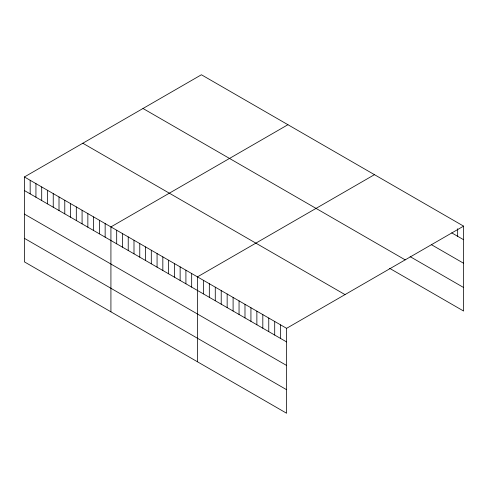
<?xml version="1.0" encoding="UTF-8"?>
<svg xmlns="http://www.w3.org/2000/svg" width="488" height="488" viewBox="0 0 488 488"><rect width="100%" height="100%" fill="white"/><g stroke="black" fill="none" stroke-linecap="round" stroke-linejoin="round"><path stroke-width="0.73" d="M24.4 176.961L286.59 328.332L286.59 413.238L24.4 261.867L24.4 176.961L201.41 74.762L463.6 226.133L463.6 311.039L389.644 268.339M287.932 124.714L110.922 226.914L110.922 311.82M374.455 174.667L197.445 276.867L197.445 361.773M286.59 328.332L463.6 226.133M451.717 232.861L463.6 239.724M431.246 244.579L463.6 263.258M410.115 256.627L463.6 287.505M142.996 108.488L405.186 259.86M82.814 143.234L345.004 294.606M24.4 190.552L286.59 341.923M24.4 214.086L286.59 365.457M24.4 238.333L286.59 389.705M457.659 228.744L457.659 236.296M280.643 324.904L280.643 338.489M274.701 321.47L274.701 335.061M268.76 318.042L268.76 331.633M262.819 314.608L262.819 328.198M256.871 311.179L256.871 324.77M250.93 307.745L250.93 321.336M244.988 304.317L244.988 317.908M239.047 300.882L239.047 314.473M233.099 297.454L233.099 311.045M227.158 294.02L227.158 307.611M221.216 290.592L221.216 304.183M215.275 287.157L215.275 300.748M209.328 283.729L209.328 297.32M203.386 280.295L203.386 293.886M191.674 273.536L191.674 287.127M185.91 270.206L185.91 283.796M180.139 266.875L180.139 280.466M174.369 263.544L174.369 277.135M168.604 260.214L168.604 273.805M162.833 256.883L162.833 270.474M157.069 253.553L157.069 267.143M151.298 250.222L151.298 263.813M145.528 246.891L145.528 260.482M139.763 243.567L139.763 257.152M133.993 240.236L133.993 253.827M128.228 236.906L128.228 250.496M122.457 233.575L122.457 247.166M116.687 230.244L116.687 243.835M105.152 223.583L105.152 237.174M99.387 220.253L99.387 233.844M93.617 216.922L93.617 230.513M87.852 213.591L87.852 227.182M82.082 210.261L82.082 223.852M76.311 206.93L76.311 220.521M70.547 203.6L70.547 217.191M64.776 200.269L64.776 213.86M59.011 196.939L59.011 210.529M53.241 193.614L53.241 207.199M47.47 190.283L47.47 203.874M41.706 186.953L41.706 200.544M35.935 183.622L35.935 197.213M30.171 180.292L30.171 193.882"/></g></svg>
